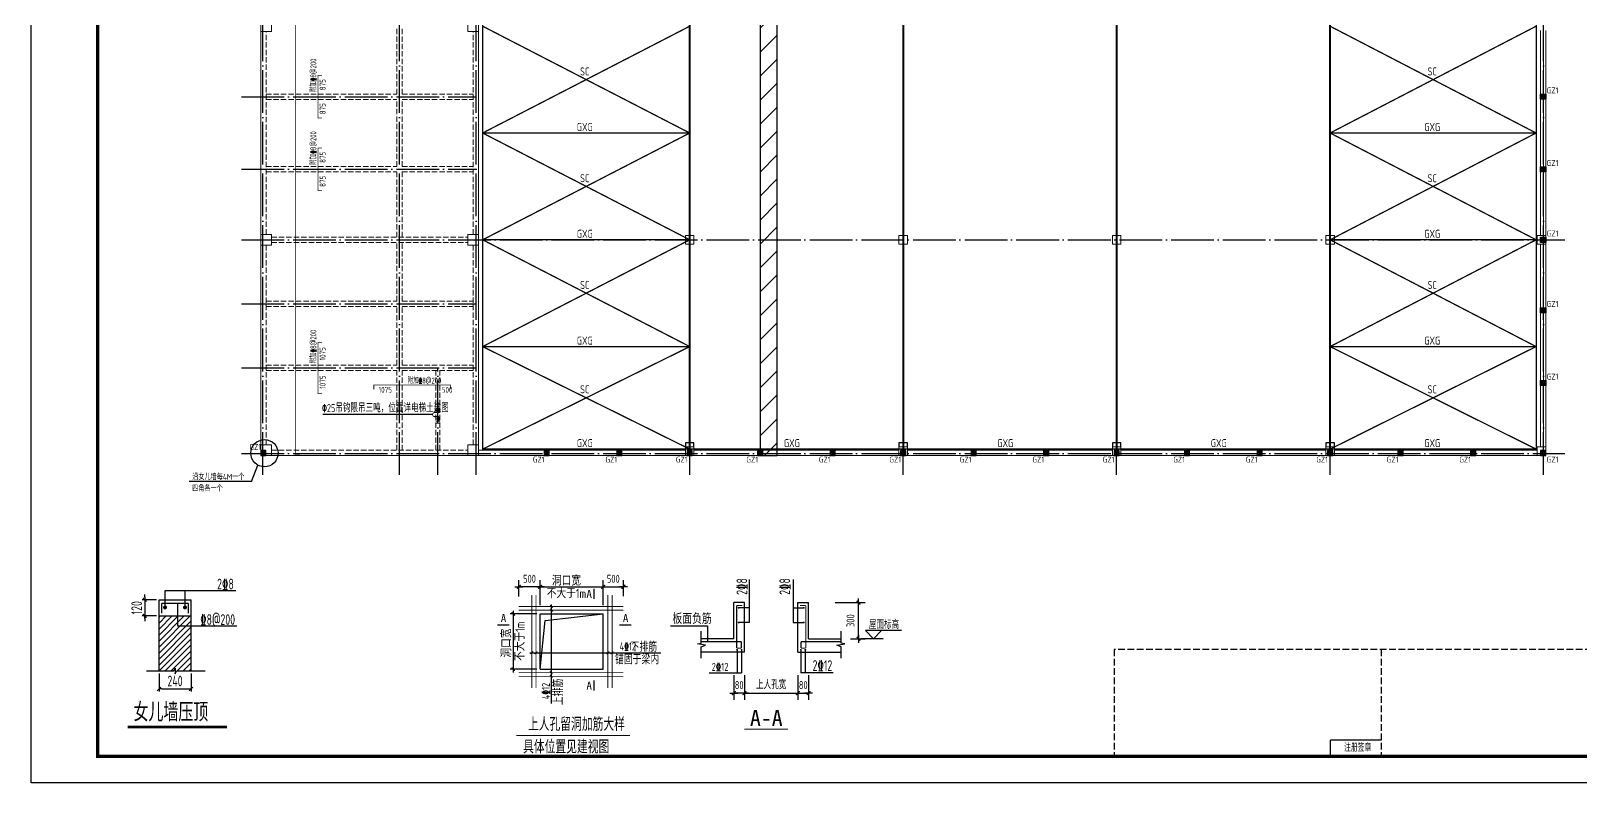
# Model space of a CAD drawing. Extents: x -2331248 to -1198620, y -977263 to -545844.
# Drawn here: x -1454254 to -1381641, y -765858 to -730652 of the extents above; entities that cross this region are included whole.
import ezdxf
from ezdxf.enums import TextEntityAlignment as Align

# ---------------------------------------------------------------- set-up
doc = ezdxf.new("R2010")
doc.units = 0
doc.header["$LTSCALE"] = 1000
doc.header["$MEASUREMENT"] = 0
for name, pattern in [('6', [8.75, 5, -1.25, 1.25, -1.25]), ('CONTINOUS', [0]), ('DASH', [0.35, 0.25, -0.1]), ('DOTE', [2.42, 2, -0.2, 0.02, -0.2]), ('线型3', [500, 300, -200])]:
    doc.linetypes.add(name, pattern=pattern)
doc.layers.get('0').update_dxf_attribs({"linetype": 'CONTINUOUS'})
doc.layers.get('DEFPOINTS').update_dxf_attribs({"linetype": 'CONTINUOUS'})
for name, color, linetype in [('3', 3, 'CONTINUOUS'), ('5', 4, 'CONTINUOUS'), ('AXIS', 253, 'CONTINOUS'), ('DIM', 3, 'CONTINUOUS'), ('DOTE', 1, 'DOTE'), ('PUB_DIM', 3, 'CONTINUOUS'), ('PUB_TEXT', 7, 'CONTINUOUS'), ('PUB_TITLE', 4, 'CONTINUOUS'), ('t图框', 222, 'CONTINUOUS'), ('中文', 7, 'CONTINUOUS'), ('剖面名称', 7, 'CONTINUOUS'), ('剖面钢筋', 1, 'CONTINUOUS'), ('基础标注', 7, 'CONTINUOUS'), ('尺寸短线', 253, 'CONTINUOUS'), ('构件', 74, 'CONTINUOUS'), ('构件名称', 7, 'CONTINUOUS'), ('构造柱', 6, 'CONTINUOUS'), ('构造柱名称', 211, 'CONTINUOUS'), ('柱__箍筋', 1, 'CONTINUOUS'), ('柱__纵筋', 1, 'CONTINUOUS'), ('柱__钢筋标注', 7, 'CONTINUOUS'), ('标注', 33, 'CONTINUOUS'), ('梁__实线', 4, 'CONTINUOUS'), ('水平标注', 2, 'CONTINUOUS'), ('钢筋标注', 253, 'CONTINUOUS'), ('钢结构数字', 73, 'CONTINUOUS'), ('附加箍筋', 1, 'CONTINUOUS')]:
    doc.layers.add(name, color=color, linetype=linetype)
for name, color, linetype, lineweight in [('S_Beam', 4, 'CONTINUOUS', 18), ('S_BeamDash', 134, '线型3', 18), ('S_Cl', 2, 'CONTINUOUS', 9), ('S_SlabUpBar', 1, 'CONTINUOUS', 35), ('S_SlabUpBarDim', 84, 'CONTINUOUS', 25), ('S_SlabUpBarText', 7, 'CONTINUOUS', 25), ('单线钢梁', 134, 'CONTINUOUS', 18)]:
    doc.layers.add(name, color=color, linetype=linetype, lineweight=lineweight)
doc.styles.add('_HZTXT', font='txt.shx', dxfattribs={"width": 0.8, "bigfont": 'hztxt.shx'})
doc.styles.add('DIM_FONT', font='tssdeng.shx', dxfattribs={"width": 0.8, "bigfont": 'tssdchn.shx'})
doc.styles.add('HZ', font='tssdeng.shx', dxfattribs={"width": 0.8, "bigfont": 'tssdchn.shx'})
doc.styles.add('PkpmHz', font='Pkpmeng', dxfattribs={"width": 0.7, "bigfont": 'hztxt'})
doc.styles.add('ST', font='SimSun.ttf', dxfattribs={"height": 6})
doc.styles.add('STYLE2', font='tssdeng.shx', dxfattribs={"width": 0.8, "bigfont": 'tssdchn.shx'})
doc.styles.add('STYLE4', font='Tssdeng.shx', dxfattribs={"width": 0.8, "bigfont": 'tssdchn.shx'})
doc.styles.add('TSSD_DIMENSION', font='Tssdeng.shx', dxfattribs={"width": 0.7, "bigfont": 'hztxt.shx'})
doc.styles.add('TSSD_REIN', font='Tssdeng.shx', dxfattribs={"width": 0.7, "bigfont": 'hztxt.shx'})
doc.styles.add('房间名称', font='SIMPLEX', dxfattribs={"width": 0.7, "bigfont": '0HZTXT'})
doc.dimstyles.new('DIMN', dxfattribs={"dimtxt": 300, "dimasz": 100, "dimexe": 250, "dimexo": 300, "dimgap": 150, "dimtad": 1, "dimdec": 0, "dimzin": 0, "dimdsep": 46, "dimtxsty": 'DIM_FONT', "dimblk": 'ARCHTICK', "dimcen": 0.09, "dimdle": 150, "dimclrt": 7, "dimazin": 2, "dimtfac": 1, "dimtdec": 0, "dimtix": 1, "dimtmove": 2, "dimatfit": 3, "dimldrblk": '_DIMX', "dimfxl": 1, "dimtolj": 1, "dimtzin": 0, "dimarcsym": 0})
doc.dimstyles.new('DIMN-20', dxfattribs={"dimtxt": 300, "dimasz": 1, "dimexe": 250, "dimexo": 300, "dimgap": 150, "dimtad": 1, "dimdec": 0, "dimlfac": 0.2, "dimzin": 0, "dimdsep": 46, "dimtxsty": 'DIM_FONT', "dimblk": '_DIMX', "dimblk1": '_DIMX', "dimblk2": '_DIMX', "dimcen": 0.09, "dimclrt": 7, "dimadec": 0, "dimazin": 0, "dimtfac": 1, "dimtdec": 0, "dimtix": 1, "dimtmove": 2, "dimatfit": 3, "dimldrblk": '_DIMX', "dimfxl": 1, "dimtolj": 1, "dimtzin": 0, "dimarcsym": 0})
doc.dimstyles.new('TSSD_20_20', dxfattribs={"dimtxt": 400, "dimasz": 100, "dimexe": 100, "dimexo": 100, "dimgap": 100, "dimtad": 1, "dimdec": 0, "dimlfac": 0.2, "dimzin": 0, "dimdsep": 46, "dimtxsty": 'TSSD_DIMENSION', "dimblk1": '_TSDBK', "dimblk2": '_TSDBK', "dimsah": 1, "dimcen": 0, "dimclrt": 7, "dimadec": 0, "dimazin": 0, "dimtfac": 1, "dimtdec": 0, "dimtix": 1, "dimtmove": 2, "dimatfit": 3, "dimldrblk": '_TSDBK', "dimfxl": 1, "dimtolj": 1, "dimtzin": 0, "dimarcsym": 0})

# ---------------------------------------------------------------- blocks, each defined once
blk = doc.blocks.new('ASDDA')
at = {"layer": 't图框', "linetype": 'DASH'}
for p, q in [((-295866, 3065618), (-315866, 3065618)), ((-315866, 3065618), (-315866, 3061618)), ((-305866, 3065618), (-305866, 3061618))]:
    blk.add_line(p, q, dxfattribs=at)
at = {"layer": 't图框', "linetype": 'DASH', "ltscale": 0.01}
for p, q in [((-307773, 3062218), (-307773, 3061618)), ((-305866, 3062218), (-307773, 3062218))]:
    blk.add_line(p, q, dxfattribs=at)
at = {"layer": 't图框'}
blk.add_line((-315866, 3061618), (-273366, 3061618), dxfattribs=at)
at = {"style": '房间名称', "width": 0.7}
blk.add_text('注册签章', height=280, dxfattribs=at).set_placement((-307254, 3061794))
blk = doc.blocks.new('_TSDBK')
blk.add_line((-1, 0), (0, 0))
at = {"const_width": 0.5}
blk.add_lwpolyline([(-0.7, -0.7), (0.7, 0.7)], dxfattribs=at)
blk = doc.blocks.new('*D264')
at = {"layer": 'DEFPOINTS', "color": 0}
for p in [(638660, -1091185), (638124, -1091785), (638660, -1091785)]:
    blk.add_point(p, dxfattribs=at)
at = {"layer": '标注', "color": 0, "lineweight": -2}
for p, q in [((638560, -1091185), (638024, -1091185)), ((638124, -1091085), (638124, -1090985)), ((638124, -1091185), (638124, -1091785)), ((638560, -1091785), (638024, -1091785)), ((638124, -1091885), (638124, -1091985))]:
    blk.add_line(p, q, dxfattribs=at)
at = {"layer": '标注', "color": 0, "lineweight": -2, "xscale": 100, "yscale": 100, "zscale": 100}
for p, rotation in [((638124, -1091185), 270), ((638124, -1091785), 90)]:
    blk.add_blockref('_TSDBK', p, dxfattribs=dict(at, rotation=rotation))
at = {"layer": '标注', "color": 7, "insert": (637824, -1091485), "char_height": 400, "attachment_point": 5, "rotation": 90, "style": 'TSSD_DIMENSION'}
blk.add_mtext('\\A1;120', dxfattribs=at)
blk = doc.blocks.new('*D265')
at = {"layer": 'DEFPOINTS', "color": 0}
for p in [(638660, -1093849), (639860, -1093849), (639860, -1094527)]:
    blk.add_point(p, dxfattribs=at)
at = {"layer": '标注', "color": 0, "lineweight": -2}
for p, q in [((638660, -1093949), (638660, -1094627)), ((639860, -1093949), (639860, -1094627)), ((638760, -1094527), (639760, -1094527))]:
    blk.add_line(p, q, dxfattribs=at)
at = {"layer": '标注', "color": 0, "lineweight": -2, "xscale": 100, "yscale": 100, "zscale": 100, "rotation": 180}
blk.add_blockref('_TSDBK', (638660, -1094527), dxfattribs=at)
at = {"layer": '标注', "color": 0, "lineweight": -2, "xscale": 100, "yscale": 100, "zscale": 100}
blk.add_blockref('_TSDBK', (639860, -1094527), dxfattribs=at)
at = {"layer": '标注', "color": 7, "insert": (639260, -1094227), "char_height": 400, "attachment_point": 5, "style": 'TSSD_DIMENSION'}
blk.add_mtext('\\A1;240', dxfattribs=at)
blk = doc.blocks.new('_DIMX')
blk.add_line((-150, 0), (150, 0))
at = {"const_width": 50}
blk.add_lwpolyline([(-70, -70), (70, 70)], dxfattribs=at)
blk = doc.blocks.new('*D381')
at = {"color": 0, "linetype": 'ByBlock'}
for p, q in [((-441525, -784170), (-441525, -783431)), ((-440768, -784028), (-440768, -783431)), ((-441526, -783681), (-441527, -783681)), ((-441525, -783681), (-440768, -783681)), ((-440767, -783681), (-440766, -783681))]:
    blk.add_line(p, q, dxfattribs=at)
at = {"layer": 'DEFPOINTS', "color": 0, "linetype": 'ByBlock'}
for p in [(-440768, -783681), (-441525, -784470), (-440768, -784328)]:
    blk.add_point(p, dxfattribs=at)
at = {"color": 0, "linetype": 'ByBlock'}
blk.add_blockref('_DIMX', (-441525, -783681), dxfattribs=at)
at = {"color": 0, "linetype": 'ByBlock', "rotation": 180}
blk.add_blockref('_DIMX', (-440768, -783681), dxfattribs=at)
at = {"color": 7, "linetype": 'ByBlock', "insert": (-441146, -783381), "char_height": 300, "attachment_point": 5, "style": 'DIM_FONT'}
blk.add_mtext('\\A1;500', dxfattribs=at)
blk = doc.blocks.new('_ARCHTICK')
at = {"color": 0, "linetype": 'ByBlock', "const_width": 0.4}
blk.add_lwpolyline([(-0.5, -0.5), (0.5, 0.5)], dxfattribs=at)
blk = doc.blocks.new('*D382')
at = {"color": 0, "linetype": 'ByBlock'}
for p, q in [((-444687, -784045), (-444687, -783431)), ((-443887, -784188), (-443887, -783431)), ((-444688, -783681), (-444689, -783681)), ((-443887, -783681), (-444687, -783681)), ((-443886, -783681), (-443885, -783681))]:
    blk.add_line(p, q, dxfattribs=at)
at = {"layer": 'DEFPOINTS', "color": 0, "linetype": 'ByBlock'}
for p in [(-444687, -783681), (-444687, -784345), (-443887, -784488)]:
    blk.add_point(p, dxfattribs=at)
at = {"color": 0, "linetype": 'ByBlock'}
blk.add_blockref('_DIMX', (-444687, -783681), dxfattribs=at)
at = {"color": 0, "linetype": 'ByBlock', "rotation": 180}
blk.add_blockref('_DIMX', (-443887, -783681), dxfattribs=at)
at = {"color": 7, "linetype": 'ByBlock', "insert": (-444287, -783381), "char_height": 300, "attachment_point": 5, "style": 'DIM_FONT'}
blk.add_mtext('\\A1;500', dxfattribs=at)
blk = doc.blocks.new('*D380')
at = {"color": 0, "linetype": 'ByBlock'}
for p, q in [((-436229, -718820), (-436229, -719740)), ((-434229, -718811), (-434229, -719740)), ((-436228, -719490), (-434230, -719490))]:
    blk.add_line(p, q, dxfattribs=at)
at = {"layer": 'DEFPOINTS', "color": 0, "linetype": 'ByBlock'}
for p in [(-436229, -718520), (-434229, -718511), (-434229, -719490)]:
    blk.add_point(p, dxfattribs=at)
at = {"color": 0, "linetype": 'ByBlock', "rotation": 180}
blk.add_blockref('_DIMX', (-436229, -719490), dxfattribs=at)
at = {"color": 0, "linetype": 'ByBlock'}
blk.add_blockref('_DIMX', (-434229, -719490), dxfattribs=at)
at = {"color": 7, "linetype": 'ByBlock', "insert": (-435229, -719190), "char_height": 300, "attachment_point": 5, "style": 'TSSD_REIN'}
blk.add_mtext('\\A1;上人孔宽', dxfattribs=at)
blk = doc.blocks.new('*D379')
at = {"color": 0, "linetype": 'ByBlock'}
for p, q in [((-436629, -718820), (-436629, -719740)), ((-436229, -718820), (-436229, -719740)), ((-436630, -719490), (-436631, -719490)), ((-436229, -719490), (-436629, -719490)), ((-436228, -719490), (-436227, -719490))]:
    blk.add_line(p, q, dxfattribs=at)
at = {"layer": 'DEFPOINTS', "color": 0, "linetype": 'ByBlock'}
for p in [(-436629, -718520), (-436229, -718520), (-436629, -719490)]:
    blk.add_point(p, dxfattribs=at)
at = {"color": 0, "linetype": 'ByBlock'}
blk.add_blockref('_DIMX', (-436629, -719490), dxfattribs=at)
at = {"color": 0, "linetype": 'ByBlock', "rotation": 180}
blk.add_blockref('_DIMX', (-436229, -719490), dxfattribs=at)
at = {"color": 7, "linetype": 'ByBlock', "insert": (-436429, -719190), "char_height": 300, "attachment_point": 5, "style": 'DIM_FONT'}
blk.add_mtext('\\A1;80', dxfattribs=at)
blk = doc.blocks.new('*D378')
at = {"color": 0, "linetype": 'ByBlock'}
for p, q in [((-434229, -718820), (-434229, -719740)), ((-433829, -718820), (-433829, -719740)), ((-434230, -719490), (-434231, -719490)), ((-434229, -719490), (-433829, -719490)), ((-433828, -719490), (-433827, -719490))]:
    blk.add_line(p, q, dxfattribs=at)
at = {"layer": 'DEFPOINTS', "color": 0, "linetype": 'ByBlock'}
for p in [(-434229, -718520), (-433829, -718520), (-433829, -719490)]:
    blk.add_point(p, dxfattribs=at)
at = {"color": 0, "linetype": 'ByBlock'}
blk.add_blockref('_DIMX', (-434229, -719490), dxfattribs=at)
at = {"color": 0, "linetype": 'ByBlock', "rotation": 180}
blk.add_blockref('_DIMX', (-433829, -719490), dxfattribs=at)
at = {"color": 7, "linetype": 'ByBlock', "insert": (-434029, -719190), "char_height": 300, "attachment_point": 5, "style": 'DIM_FONT'}
blk.add_mtext('\\A1;80', dxfattribs=at)
blk = doc.blocks.new('*D377')
at = {"color": 0, "linetype": 'ByBlock'}
for p, q in [((-432832, -716100), (-431707, -716100)), ((-431957, -717449), (-431957, -716101)), ((-432256, -717450), (-431707, -717450))]:
    blk.add_line(p, q, dxfattribs=at)
at = {"layer": 'DEFPOINTS', "color": 0, "linetype": 'ByBlock'}
for p in [(-433132, -716100), (-431957, -716100), (-432556, -717450)]:
    blk.add_point(p, dxfattribs=at)
at = {"color": 0, "linetype": 'ByBlock'}
for p, rotation in [((-431957, -716100), 90), ((-431957, -717450), 270)]:
    blk.add_blockref('_DIMX', p, dxfattribs=dict(at, rotation=rotation))
at = {"color": 7, "linetype": 'ByBlock', "insert": (-432257, -716775), "char_height": 300, "attachment_point": 5, "rotation": 90, "style": 'DIM_FONT'}
blk.add_mtext('\\A1;300', dxfattribs=at)
blk = doc.blocks.new('A$C49B946EC')
at = {"layer": '构件', "ltscale": 0.5}
h = blk.add_hatch(dxfattribs=at)
h.set_pattern_fill('ANSI31', color=256, scale=100, style=0)
h.set_pattern_definition([(45, (-637489.06, 1095997.25), (-112.253202, 112.253202), [])])
h.paths.add_polyline_path([(1170.8, 4212.2), (1170.8, 2148.2), (1721.5, 2148.2), (1770.8, 2252.1), (1770.8, 2044.3), (1820.2, 2148.2), (2370.8, 2148.2), (2370.8, 3832.2), (1869.5, 3832.2), (1869.5, 4212.2)])
h.paths.add_polyline_path([(1869.5, 4212.2), (1869.5, 3832.2), (2370.8, 3832.2), (2370.8, 4212.2)], flags=17)
at = {"color": 1, "const_width": 50}
for points in [[(2274.8, 4673.2), (1266.8, 4673.2)], [(1266.8, 4673.2), (1266.8, 4305.5)], [(2274.8, 4673.2), (2274.8, 4305.5)]]:
    blk.add_lwpolyline(points, dxfattribs=at)
at = {"color": 1, "const_width": 75}
for points in [[(1396.3, 4561.9, -1), (1396.3, 4486.9, -1)], [(2145.4, 4561.9, 1), (2145.4, 4486.9, 1)]]:
    blk.add_lwpolyline(points, format="xyb", close=True, dxfattribs=at)
at = {"layer": 'AXIS'}
blk.add_lwpolyline([(697.4, 2148.2), (1721.5, 2148.2), (1770.8, 2252.1), (1770.8, 2044.3), (1820.2, 2148.2), (2899.7, 2148.2)], dxfattribs=at)
at = {"layer": 'AXIS', "const_width": 100}
blk.add_lwpolyline([(3717.7, 50), (0, 50)], dxfattribs=at)
at = {"layer": '构件', "ltscale": 0.5}
for p, q in [((1170.8, 2148.2), (1170.8, 4812.2)), ((1170.8, 4812.2), (2370.8, 4812.2)), ((2370.8, 2148.2), (2370.8, 4812.2)), ((1170.8, 4212.2), (2370.8, 4212.2))]:
    blk.add_line(p, q, dxfattribs=at)
at = {"layer": '构件名称'}
for p, q in [((1396.3, 4524.4), (1396.3, 5162.5)), ((1396.3, 5162.5), (4052.9, 5162.5)), ((1869.5, 4673.2), (1869.5, 3832.2)), ((2145.4, 4524.4), (2145.4, 5162.5)), ((1869.5, 3832.2), (4081.5, 3832.2))]:
    blk.add_line(p, q, dxfattribs=at)
at = {"layer": 'PUB_TEXT', "style": '_HZTXT', "width": 0.8}
blk.add_text('女儿墙压顶', height=700, dxfattribs=at).set_placement((217.5, 252.9))
at = {"layer": '构件名称', "style": 'TSSD_REIN', "width": 0.7}
for s, p in [('2%%1328', (3349, 5202.2)), ('%%1328@200', (2714.5, 3871.9))]:
    blk.add_text(s, height=400, dxfattribs=at).set_placement(p)
at = {"layer": '标注'}
dim = blk.add_linear_dim(base=(635.2, 4212.2), p1=(1170.8, 4812.2), p2=(1170.8, 4212.2), angle=90, dimstyle='TSSD_20_20', dxfattribs=at)
dim.commit()
dim.dimension.update_dxf_attribs({"geometry": '*D264', "text_midpoint": (335.2, 4512.2), "insert": (-637489.1, 1095997.2)})
dim = blk.add_linear_dim(base=(2370.8, 1469.9), p1=(1170.8, 2148.2), p2=(2370.8, 2148.2), dimstyle='TSSD_20_20', dxfattribs=at)
dim.commit()
dim.dimension.update_dxf_attribs({"geometry": '*D265', "text_midpoint": (1770.8, 1769.9), "insert": (-637489.1, 1095997.2)})
blk = doc.blocks.new('A$C60173D5F')
at = {"color": 0, "linetype": 'ByBlock'}
for p, q in [((596.791, 5347.313), (596.791, 3037.349)), ((1487.214, 5227.313), (476.791, 5227.313)), ((1487.214, 3157.349), (476.791, 3157.349))]:
    blk.add_line(p, q, dxfattribs=at)
for p, q in [((2022.796, 5585.23), (2022.796, 1872.866)), ((1607.214, 5227.313), (3969.193, 5227.313)), ((1607.214, 3157.349), (1607.214, 5227.313)), ((1607.214, 3157.349), (1798.295, 4977.546)), ((1798.295, 4977.546), (3969.193, 5227.313)), ((3969.193, 3157.349), (3969.193, 5227.313)), ((1217.103, 3771.816), (6134.526, 3771.816)), ((1607.214, 3157.349), (3969.193, 3157.349))]:
    blk.add_line(p, q)
at = {"layer": '5', "color": 7, "const_width": 45}
for points in [[(3622.241, 6169.279), (3622.241, 5787.279)], [(0.001, 4814.527), (451.993, 4814.527)], [(4576.001, 4814.527), (5027.993, 4814.527)], [(3622.241, 2734.279), (3622.241, 2352.279)], [(9257.287, 908.527), (10894.636, 908.527)]]:
    blk.add_lwpolyline(points, dxfattribs=at)
at = {"layer": 'AXIS'}
for p, q in [((1487.214, 6242.826), (4089.193, 6242.826)), ((1607.214, 5555.9), (1607.214, 6362.826)), ((3969.193, 5555.9), (3969.193, 6362.826))]:
    blk.add_line(p, q, dxfattribs=at)
at = {"layer": 'DIM'}
for p, q in [((9265.389, 5650.279), (8865.389, 5650.279)), ((8865.389, 4300.279), (8865.389, 5650.279)), ((9265.389, 3800.279), (9265.389, 5650.279)), ((11265.17, 5650.279), (11665.17, 5650.279)), ((11265.17, 3800.279), (11265.17, 5650.279)), ((11665.17, 4300.279), (11665.17, 5650.279)), ((8865.389, 4300.279), (7644.842, 4300.279)), ((11665.17, 4300.279), (12885.717, 4300.279)), ((9265.389, 3800.279), (7644.842, 3800.279)), ((11265.17, 3800.279), (12885.717, 3800.279))]:
    blk.add_line(p, q, dxfattribs=at)
for points in [[(7644.842, 3570.314), (7644.842, 3999.239), (7800.196, 4051.855), (7502.294, 4101.129), (7644.842, 4137.165), (7644.842, 4583.615)], [(12885.717, 3570.314), (12885.717, 3999.239), (12730.363, 4051.855), (13028.266, 4101.129), (12885.717, 4137.165), (12885.717, 4583.615)]]:
    blk.add_lwpolyline(points, dxfattribs=at)
at = {"layer": 'PUB_DIM'}
for p, q in [((14459.397, 4300.279), (13637.28, 4300.279)), ((15153.659, 4600.279), (13803.446, 4600.279)), ((14103.446, 4300.279), (13803.446, 4600.279)), ((14403.446, 4600.279), (14103.446, 4300.279))]:
    blk.add_line(p, q, dxfattribs=at)
at = {"layer": '剖面名称', "const_width": 45}
blk.add_lwpolyline([(713.993, 673.095), (4979.509, 673.095)], dxfattribs=at)
at = {"layer": '剖面钢筋', "const_width": 35}
for points in [[(1295.13, 2452.115), (1295.13, 5929.819)], [(1451.172, 2452.115), (1451.172, 5929.819)], [(4145.513, 2452.115), (4145.513, 5929.819)], [(4301.555, 2452.115), (4301.555, 5929.819)], [(4725.944, 5507.12), (806.931, 5507.12)], [(4725.944, 5369.981), (806.931, 5369.981)], [(4725.944, 3026.812), (806.931, 3026.812)], [(4725.944, 2889.674), (806.931, 2889.674)]]:
    blk.add_lwpolyline(points, dxfattribs=at)
at = {"layer": '尺寸短线', "const_width": 35}
for points in [[(1972.796, 5557.12), (2072.796, 5457.12)], [(1985.448, 5419.981), (2085.448, 5319.981)], [(1245.13, 3721.816), (1345.13, 3821.816)], [(1401.172, 3721.816), (1501.172, 3821.816)], [(4095.513, 3721.816), (4195.513, 3821.816)], [(4251.555, 3721.816), (4351.555, 3821.816)], [(1972.796, 3076.812), (2072.796, 2976.812)], [(1972.796, 2939.674), (2072.796, 2839.674)]]:
    blk.add_lwpolyline(points, dxfattribs=at)
at = {"layer": '柱__箍筋', "const_width": 35}
for points in [[(9029.4, 5457.662, 1), (9064.4, 5457.662, 1), (9029.4, 5457.662)], [(11501.159, 5457.662, -1), (11466.159, 5457.662, -1), (11501.159, 5457.662)], [(9029.4, 4908.662, 1), (9064.4, 4908.662, 1), (9029.4, 4908.662)], [(11501.159, 4908.662, -1), (11466.159, 4908.662, -1), (11501.159, 4908.662)], [(8969.4, 3882.662, 1), (9004.4, 3882.662, 1), (8969.4, 3882.662)], [(9135.4, 3882.662, 1), (9170.4, 3882.662, 1), (9135.4, 3882.662)], [(11395.159, 3882.662, -1), (11360.159, 3882.662, -1), (11395.159, 3882.662)], [(11561.159, 3882.662, -1), (11526.159, 3882.662, -1), (11561.159, 3882.662)]]:
    blk.add_lwpolyline(points, format="xyb", dxfattribs=at)
at = {"layer": '柱__纵筋', "const_width": 45}
for points in [[(8968.13, 3945.321), (8968.126, 5541.321)], [(8968.135, 5541.321), (9189.28, 5541.321)], [(11562.425, 5541.321), (11341.28, 5541.321)], [(11562.429, 3945.321), (11562.434, 5541.321)], [(7644.842, 4191.321), (9149.13, 4191.321)], [(9149.13, 3945.321), (9149.13, 4191.321)], [(11381.429, 3945.321), (11381.43, 4191.321)], [(12885.717, 4191.321), (11381.43, 4191.321)], [(8968.13, 3945.321), (9149.13, 3945.321)], [(11562.429, 3945.321), (11381.429, 3945.321)]]:
    blk.add_lwpolyline(points, dxfattribs=at)
at = {"layer": '柱__钢筋标注'}
for p, q in [((9439.2, 6514.279), (9439.2, 4904.871)), ((11091.359, 6514.279), (11091.359, 4904.871)), ((9439.2, 5458.871), (9059.616, 5458.871)), ((11091.359, 5458.871), (11470.944, 5458.871)), ((6496.784, 4775.882), (7874.831, 4775.882)), ((7874.831, 4775.882), (7874.831, 4191.321)), ((9439.2, 4904.871), (9059.616, 4904.871)), ((11091.359, 4904.871), (11470.944, 4904.871)), ((8990.831, 3871.321), (8990.831, 3016.76)), ((9150.831, 3871.321), (9150.831, 3016.76)), ((11379.728, 3871.321), (11379.728, 3016.76)), ((11539.728, 3871.321), (11539.728, 3016.76)), ((7939.784, 3016.76), (9150.831, 3016.76)), ((12590.775, 3016.76), (11379.728, 3016.76))]:
    blk.add_line(p, q, dxfattribs=at)
at = {"color": 0, "linetype": 'ByBlock', "xscale": 120, "yscale": 120, "zscale": 120}
for p, rotation in [((596.791, 5227.313), 90), ((596.791, 3157.349), 270)]:
    blk.add_blockref('_ARCHTICK', p, dxfattribs=dict(at, rotation=rotation))
at = {"layer": 'AXIS', "xscale": 120, "yscale": 120, "zscale": 120, "rotation": 180}
blk.add_blockref('_ARCHTICK', (1607.214, 6242.826), dxfattribs=at)
at = {"layer": 'AXIS', "xscale": 120, "yscale": 120, "zscale": 120}
blk.add_blockref('_ARCHTICK', (3969.193, 6242.826), dxfattribs=at)
at = {"style": 'TSSD_REIN', "width": 0.7}
for p in [(9364.904, 5942.273), (10974.462, 5942.273)]:
    blk.add_text('2%%1328', height=400, rotation=90, dxfattribs=at).set_placement(p)
blk.add_text('2%%13212', height=400, dxfattribs=at).set_placement((11815.329, 3094.458))
at = {"layer": '3', "color": 7, "style": 'ST'}
for s, height, p in [('A', 300, (3341.643, 5829.372)), ('A', 300, (130.643, 4920.372)), ('A', 300, (4706.643, 4920.372)), ('A', 300, (3341.643, 2394.372)), ('A-A', 600, (9468.93, 1030.372))]:
    blk.add_text(s, height=height, dxfattribs=at).set_placement(p)
at = {"layer": 'PUB_DIM', "style": 'TSSD_REIN', "width": 0.7}
blk.add_text('屋面标高', height=300, dxfattribs=at).set_placement((15058.929, 4666.436), align=Align.RIGHT)
at = {"layer": '中文', "style": 'HZ', "width": 0.85}
for s, p in [('上人孔留洞加筋大样', (4782.507, 846.19)), ('具体位置见建视图', (4197.103, 0))]:
    blk.add_text(s, height=500, dxfattribs=at).set_placement(p, align=Align.RIGHT)
at = {"layer": '基础标注', "style": 'TSSD_REIN', "width": 0.7}
for s, p in [('下排筋', (5988.583, 3810.19)), ('锚固于梁内', (6064.845, 3343.851))]:
    blk.add_text(s, height=350, dxfattribs=at).set_placement(p, align=Align.RIGHT)
at = {"layer": '基础标注', "char_height": 350, "attachment_point": 5, "style": 'HZ'}
for s, insert in [('洞口宽', (2592.072, 6462.32)), ('不大于1m', (2592.072, 5992.999))]:
    blk.add_mtext(s, dxfattribs=dict(at, insert=insert))
at = {"layer": '基础标注', "char_height": 350, "attachment_point": 5, "rotation": 90}
for s, insert, style in [('不大于1m', (852.345, 4201.696), 'HZ'), ('\\A1;洞口宽', (349.551, 4136.312), 'HZ'), ('上排筋', (2292.942, 2303.265), 'TSSD_REIN')]:
    blk.add_mtext(s, dxfattribs=dict(at, insert=insert, style=style))
at = {"layer": '柱__钢筋标注', "style": 'STYLE4', "width": 0.8}
for s, height, p in [('板面负筋', 400, (6564.154, 4853.579)), ('2%%13212', 300, (8032.154, 3094.458))]:
    blk.add_text(s, height=height, dxfattribs=at).set_placement(p)
at = {"layer": '钢筋标注', "style": 'TSSD_REIN', "width": 0.7}
blk.add_text('4%%13212', height=300, dxfattribs=at).set_placement((5199.888, 3862.524), align=Align.RIGHT)
blk.add_text('4%%13212', height=300, rotation=90, dxfattribs=at).set_placement((1971.076, 2645.709), align=Align.RIGHT)
at = {"layer": 'AXIS'}
for base, p1, p2, text, dimstyle, override, picture, middle, set_off in [((806.931, 6242.826), (1607.214, 5435.9), (806.931, 5578.568), '500', 'DIMN', {"dimlfac": 20}, '*D382', (1207.073, 6542.826), (445494.001, 789924)), ((4725.944, 6242.826), (3969.193, 5453.508), (4725.944, 5596.176), '500', 'DIMN', {"dimlfac": 20}, '*D381', (4347.569, 6542.826), (445494.001, 789924)), ((11265.17, 2260.279), (9265.389, 3230.279), (11265.17, 3239.279), '上人孔宽', 'DIMN-20', {"dimtxsty": 'TSSD_REIN'}, '*D380', (10265.28, 2560.279), (445494.001, 721750))]:
    dim = blk.add_linear_dim(base=base, p1=p1, p2=p2, text=text, dimstyle=dimstyle, override=override, dxfattribs=at)
    dim.commit()
    dim.dimension.update_dxf_attribs({"geometry": picture, "text_midpoint": middle, "insert": set_off})
dim = blk.add_linear_dim(base=(13537.28, 5650.279), p1=(12938.389, 4300.279), p2=(12362.389, 5650.279), angle=90, text='300', dimstyle='DIMN-20', dxfattribs=at)
dim.commit()
dim.dimension.update_dxf_attribs({"geometry": '*D377', "text_midpoint": (13237.28, 4975.279), "insert": (445494.001, 721750)})
for base, p1, p2, picture, middle in [((8865.389, 2260.279), (9265.389, 3230.279), (8865.389, 3230.279), '*D379', (9065.389, 2560.279)), ((11665.17, 2260.279), (11265.17, 3230.279), (11665.17, 3230.279), '*D378', (11465.17, 2560.279))]:
    dim = blk.add_linear_dim(base=base, p1=p1, p2=p2, dimstyle='DIMN-20', dxfattribs=at)
    dim.commit()
    dim.dimension.update_dxf_attribs({"geometry": picture, "text_midpoint": middle, "insert": (445494.001, 721750)})

msp = doc.modelspace()

# ---------------------------------------------------------------- hatches: boundary and pattern name
h = msp.add_hatch()
h.set_pattern_fill('ANSI31', color=256, scale=500, style=0)
h.set_pattern_definition([(45, (367405.55, -63308), (-561.266, 561.266), [])])
h.paths.add_polyline_path([(-1419294.5, -700327.1), (-1420094.5, -700327.1), (-1420094.5, -750527.1), (-1419294.5, -750527.1)])

# ---------------------------------------------------------------- linework, layer by layer
msp.add_line((-1435439.7, -748610.2), (-1440580.9, -748610.2))
msp.add_lwpolyline([(-1420094.5, -750527.1), (-1419294.5, -750527.1), (-1419294.5, -700327.1), (-1420094.5, -700327.1)], close=True)
at = {"layer": 'DOTE'}
for p, q in [((-1443394.5, -751427.1), (-1443394.5, -699427.1)), ((-1436994.5, -751427.1), (-1436994.5, -699427.1)), ((-1433394.5, -751427.1), (-1433394.5, -699427.1)), ((-1423394.5, -751427.1), (-1423394.5, -699427.1)), ((-1413394.5, -751427.1), (-1413394.5, -699427.1)), ((-1403394.5, -751427.1), (-1403394.5, -699427.1)), ((-1393394.5, -751427.1), (-1393394.5, -699427.1)), ((-1383394.5, -751427.1), (-1383394.5, -699427.1)), ((-1444394.5, -733727.1), (-1433394.5, -733727.1)), ((-1444394.5, -737127.1), (-1433394.5, -737127.1)), ((-1444394.5, -740427.1), (-1382394.5, -740427.1)), ((-1444394.5, -743427.1), (-1433394.5, -743427.1)), ((-1444394.5, -746427.1), (-1433394.5, -746427.1)), ((-1435194.5, -751427.1), (-1435194.5, -746427.1)), ((-1444394.5, -750427.1), (-1382394.5, -750427.1))]:
    msp.add_line(p, q, dxfattribs=at)
at = {"layer": 'PUB_DIM'}
for q in [(-1443626.1, -750972.7), (-1446849.7, -751747.5)]:
    msp.add_line((-1443931.1, -751747.5), q, dxfattribs=at)
at = {"layer": 'PUB_DIM', "linetype": 'DASH', "const_width": 50}
msp.add_lwpolyline([(-1383394.5, -750127.1), (-1383394.5, -700727.1)], dxfattribs=at)
at = {"layer": 'PUB_DIM'}
msp.add_circle((-1443318, -750417.1), 635.4, dxfattribs=at)
at = {"layer": 'PUB_TITLE'}
msp.add_lwpolyline([(-1454253.9, -765858.1), (-1454253.9, -691608.1), (-1349128.9, -691608.1), (-1349128.9, -765858.1)], close=True, dxfattribs=at)
at = {"layer": 'PUB_TITLE', "const_width": 150}
msp.add_lwpolyline([(-1451128.9, -692858.1), (-1350378.9, -692858.1), (-1350378.9, -764608.1), (-1451128.9, -764608.1)], close=True, dxfattribs=at)
at = {"layer": 'S_Beam', "ltscale": 1}
for p, q in [((-1443494.5, -740177.1), (-1443494.5, -730677.1)), ((-1433294.5, -740177.1), (-1433294.5, -730677.1)), ((-1433294.5, -740177.1), (-1433294.5, -730677.1)), ((-1383544.5, -740227.1), (-1383544.5, -730627.1)), ((-1383294.5, -740227.1), (-1383294.5, -730627.1)), ((-1383544.5, -750127.1), (-1383544.5, -740627.1)), ((-1383294.5, -750127.1), (-1383294.5, -740627.1)), ((-1443494.5, -750027.1), (-1443494.5, -740677.1)), ((-1433294.5, -750027.1), (-1433294.5, -740677.1)), ((-1433294.5, -750027.1), (-1433294.5, -740677.1)), ((-1442994.5, -750527.1), (-1433794.5, -750527.1)), ((-1433294.5, -750277.1), (-1423594.5, -750277.1)), ((-1433294.5, -750527.1), (-1423594.5, -750527.1)), ((-1423194.5, -750277.1), (-1413594.5, -750277.1)), ((-1423194.5, -750527.1), (-1413594.5, -750527.1)), ((-1413194.5, -750277.1), (-1403594.5, -750277.1)), ((-1413194.5, -750527.1), (-1403594.5, -750527.1)), ((-1403194.5, -750277.1), (-1393594.5, -750277.1)), ((-1403194.5, -750527.1), (-1393594.5, -750527.1)), ((-1393194.5, -750277.1), (-1383694.5, -750277.1)), ((-1393194.5, -750527.1), (-1383694.5, -750527.1))]:
    msp.add_line(p, q, dxfattribs=at)
at = {"layer": 'S_BeamDash', "linetype": 'DASH', "ltscale": 1}
for p, q in [((-1443244.5, -740177.1), (-1443244.5, -730677.1)), ((-1437119.5, -733602.1), (-1437119.5, -730552.1)), ((-1436869.5, -733602.1), (-1436869.5, -730552.1)), ((-1433544.5, -740177.1), (-1433544.5, -730677.1)), ((-1433544.5, -740177.1), (-1433544.5, -730677.1)), ((-1443244.5, -733602.1), (-1437119.5, -733602.1)), ((-1443244.5, -733852.1), (-1437119.5, -733852.1)), ((-1437119.5, -737002.1), (-1437119.5, -733852.1)), ((-1436869.5, -733602.1), (-1433544.5, -733602.1)), ((-1436869.5, -733852.1), (-1433544.5, -733852.1)), ((-1436869.5, -737002.1), (-1436869.5, -733852.1)), ((-1443244.5, -737002.1), (-1437119.5, -737002.1)), ((-1436869.5, -737002.1), (-1433544.5, -737002.1)), ((-1443244.5, -737252.1), (-1437119.5, -737252.1)), ((-1437119.5, -740302.1), (-1437119.5, -737252.1)), ((-1436869.5, -737252.1), (-1433544.5, -737252.1)), ((-1436869.5, -740302.1), (-1436869.5, -737252.1)), ((-1442994.5, -740302.1), (-1433794.5, -740302.1)), ((-1442994.5, -740552.1), (-1433794.5, -740552.1)), ((-1437119.5, -743302.1), (-1437119.5, -740552.1)), ((-1436869.5, -743302.1), (-1436869.5, -740552.1)), ((-1443244.5, -750027.1), (-1443244.5, -740677.1)), ((-1433544.5, -750027.1), (-1433544.5, -740677.1)), ((-1433544.5, -750027.1), (-1433544.5, -740677.1)), ((-1443244.5, -743302.1), (-1437119.5, -743302.1)), ((-1443244.5, -743552.1), (-1437119.5, -743552.1)), ((-1437119.5, -746302.1), (-1437119.5, -743552.1)), ((-1436869.5, -743302.1), (-1433544.5, -743302.1)), ((-1436869.5, -746302.1), (-1436869.5, -743552.1)), ((-1436869.5, -743552.1), (-1433544.5, -743552.1)), ((-1443244.5, -746302.1), (-1437119.5, -746302.1)), ((-1436869.5, -746302.1), (-1433544.5, -746302.1)), ((-1443244.5, -746552.1), (-1437119.5, -746552.1)), ((-1437119.5, -750277.1), (-1437119.5, -746552.1)), ((-1436869.5, -746552.1), (-1433544.5, -746552.1)), ((-1436869.5, -750277.1), (-1436869.5, -746552.1)), ((-1435294.5, -750277.1), (-1435294.5, -746552.1)), ((-1435094.5, -750277.1), (-1435094.5, -746552.1)), ((-1442994.5, -750277.1), (-1433794.5, -750277.1))]:
    msp.add_line(p, q, dxfattribs=at)
at = {"layer": 'S_Cl', "ltscale": 1}
for points in [[(-1442994.5, -730677.1), (-1442994.5, -730177.1), (-1443494.5, -730177.1), (-1443494.5, -730677.1)], [(-1433294.5, -730677.1), (-1433294.5, -730177.1), (-1433794.5, -730177.1), (-1433794.5, -730677.1)], [(-1442994.5, -740677.1), (-1442994.5, -740177.1), (-1443494.5, -740177.1), (-1443494.5, -740677.1)], [(-1433294.5, -740677.1), (-1433294.5, -740177.1), (-1433794.5, -740177.1), (-1433794.5, -740677.1)], [(-1423194.5, -740627.1), (-1423194.5, -740227.1), (-1423594.5, -740227.1), (-1423594.5, -740627.1)], [(-1413194.5, -740627.1), (-1413194.5, -740227.1), (-1413594.5, -740227.1), (-1413594.5, -740627.1)], [(-1403194.5, -740627.1), (-1403194.5, -740227.1), (-1403594.5, -740227.1), (-1403594.5, -740627.1)], [(-1393194.5, -740627.1), (-1393194.5, -740227.1), (-1393594.5, -740227.1), (-1393594.5, -740627.1)], [(-1383294.5, -740627.1), (-1383294.5, -740227.1), (-1383694.5, -740227.1), (-1383694.5, -740627.1)], [(-1442994.5, -750527.1), (-1442994.5, -750027.1), (-1443494.5, -750027.1), (-1443494.5, -750527.1)], [(-1433294.5, -750527.1), (-1433294.5, -750027.1), (-1433794.5, -750027.1), (-1433794.5, -750527.1)], [(-1423194.5, -750527.1), (-1423194.5, -750127.1), (-1423594.5, -750127.1), (-1423594.5, -750527.1)], [(-1413194.5, -750527.1), (-1413194.5, -750127.1), (-1413594.5, -750127.1), (-1413594.5, -750527.1)], [(-1403194.5, -750527.1), (-1403194.5, -750127.1), (-1403594.5, -750127.1), (-1403594.5, -750527.1)], [(-1393194.5, -750527.1), (-1393194.5, -750127.1), (-1393594.5, -750127.1), (-1393594.5, -750527.1)], [(-1383294.5, -750527.1), (-1383294.5, -750127.1), (-1383694.5, -750127.1), (-1383694.5, -750527.1)]]:
    msp.add_lwpolyline(points, close=True, dxfattribs=at)
at = {"layer": 'S_SlabUpBar', "ltscale": 1, "const_width": 35}
for points in [[(-1441649.7, -750497.1), (-1441849.7, -750497.1), (-1441849.7, -700357.1), (-1441649.7, -700357.1)], [(-1440614.5, -734727.1), (-1440814.5, -734727.1), (-1440814.5, -732727.1), (-1440614.5, -732727.1)], [(-1440614.5, -738127.1), (-1440814.5, -738127.1), (-1440814.5, -736127.1), (-1440614.5, -736127.1)], [(-1440614.5, -747627.1), (-1440814.5, -747627.1), (-1440814.5, -745227.1), (-1440614.5, -745227.1)], [(-1438194.5, -747430.1), (-1438194.5, -747230.1), (-1434594.5, -747230.1), (-1434594.5, -747430.1)]]:
    msp.add_lwpolyline(points, dxfattribs=at)
at = {"layer": '单线钢梁', "linetype": '6', "ltscale": 0.25, "const_width": 95}
for points in [[(-1423394.5, -750227.1), (-1423394.5, -700627.1)], [(-1413394.5, -750227.1), (-1413394.5, -700627.1)], [(-1403394.5, -750227.1), (-1403394.5, -700627.1)], [(-1393394.5, -750227.1), (-1393394.5, -700627.1)]]:
    msp.add_lwpolyline(points, dxfattribs=at)
at = {"layer": '构件'}
for p, q in [((-1433094.5, -750277.1), (-1433094.5, -700577.1)), ((-1383744.5, -700577.1), (-1383744.5, -750277.1))]:
    msp.add_line(p, q, dxfattribs=at)
for points in [[(-1423194.5, -750127.1), (-1423194.5, -749927.1), (-1423594.5, -749927.1), (-1423594.5, -750127.1)], [(-1413194.5, -750127.1), (-1413194.5, -749927.1), (-1413594.5, -749927.1), (-1413594.5, -750127.1)], [(-1403194.5, -750127.1), (-1403194.5, -749927.1), (-1403594.5, -749927.1), (-1403594.5, -750127.1)], [(-1393194.5, -750127.1), (-1393194.5, -749927.1), (-1393594.5, -749927.1), (-1393594.5, -750127.1)]]:
    msp.add_lwpolyline(points, dxfattribs=at)
at = {"layer": '构造柱'}
for points in [[(-1383534.5, -733607.1), (-1383294.5, -733607.1), (-1383294.5, -733847.1), (-1383534.5, -733847.1)], [(-1383534.5, -737007.1), (-1383294.5, -737007.1), (-1383294.5, -737247.1), (-1383534.5, -737247.1)], [(-1383534.5, -740307.1), (-1383294.5, -740307.1), (-1383294.5, -740547.1), (-1383534.5, -740547.1)], [(-1383534.5, -743607.1), (-1383294.5, -743607.1), (-1383294.5, -743847.1), (-1383534.5, -743847.1)], [(-1383534.5, -747007.1), (-1383294.5, -747007.1), (-1383294.5, -747247.1), (-1383534.5, -747247.1)], [(-1443494.5, -750527.1), (-1443254.5, -750527.1), (-1443254.5, -750287.1), (-1443494.5, -750287.1)], [(-1430214.5, -750527.1), (-1429974.5, -750527.1), (-1429974.5, -750287.1), (-1430214.5, -750287.1)], [(-1426814.5, -750527.1), (-1426574.5, -750527.1), (-1426574.5, -750287.1), (-1426814.5, -750287.1)], [(-1423514.5, -750527.1), (-1423274.5, -750527.1), (-1423274.5, -750287.1), (-1423514.5, -750287.1)], [(-1420214.5, -750527.1), (-1419974.5, -750527.1), (-1419974.5, -750287.1), (-1420214.5, -750287.1)], [(-1416814.5, -750527.1), (-1416574.5, -750527.1), (-1416574.5, -750287.1), (-1416814.5, -750287.1)], [(-1413514.5, -750527.1), (-1413274.5, -750527.1), (-1413274.5, -750287.1), (-1413514.5, -750287.1)], [(-1410214.5, -750527.1), (-1409974.5, -750527.1), (-1409974.5, -750287.1), (-1410214.5, -750287.1)], [(-1406814.5, -750527.1), (-1406574.5, -750527.1), (-1406574.5, -750287.1), (-1406814.5, -750287.1)], [(-1403514.5, -750527.1), (-1403274.5, -750527.1), (-1403274.5, -750287.1), (-1403514.5, -750287.1)], [(-1400214.5, -750527.1), (-1399974.5, -750527.1), (-1399974.5, -750287.1), (-1400214.5, -750287.1)], [(-1396814.5, -750527.1), (-1396574.5, -750527.1), (-1396574.5, -750287.1), (-1396814.5, -750287.1)], [(-1393514.5, -750527.1), (-1393274.5, -750527.1), (-1393274.5, -750287.1), (-1393514.5, -750287.1)], [(-1390214.5, -750527.1), (-1389974.5, -750527.1), (-1389974.5, -750287.1), (-1390214.5, -750287.1)], [(-1386814.5, -750527.1), (-1386574.5, -750527.1), (-1386574.5, -750287.1), (-1386814.5, -750287.1)], [(-1383534.5, -750527.1), (-1383294.5, -750527.1), (-1383294.5, -750287.1), (-1383534.5, -750287.1)]]:
    msp.add_lwpolyline(points, close=True, dxfattribs=at)
for points in [[(-1383534.5, -733607.1), (-1383534.5, -733847.1), (-1383294.5, -733607.1), (-1383294.5, -733847.1)], [(-1383534.5, -737007.1), (-1383534.5, -737247.1), (-1383294.5, -737007.1), (-1383294.5, -737247.1)], [(-1383534.5, -740307.1), (-1383534.5, -740547.1), (-1383294.5, -740307.1), (-1383294.5, -740547.1)], [(-1383534.5, -743607.1), (-1383534.5, -743847.1), (-1383294.5, -743607.1), (-1383294.5, -743847.1)], [(-1383534.5, -747007.1), (-1383534.5, -747247.1), (-1383294.5, -747007.1), (-1383294.5, -747247.1)], [(-1443494.5, -750527.1), (-1443494.5, -750287.1), (-1443254.5, -750527.1), (-1443254.5, -750287.1)], [(-1430214.5, -750527.1), (-1430214.5, -750287.1), (-1429974.5, -750527.1), (-1429974.5, -750287.1)], [(-1426814.5, -750527.1), (-1426814.5, -750287.1), (-1426574.5, -750527.1), (-1426574.5, -750287.1)], [(-1423514.5, -750527.1), (-1423514.5, -750287.1), (-1423274.5, -750527.1), (-1423274.5, -750287.1)], [(-1420214.5, -750527.1), (-1420214.5, -750287.1), (-1419974.5, -750527.1), (-1419974.5, -750287.1)], [(-1416814.5, -750527.1), (-1416814.5, -750287.1), (-1416574.5, -750527.1), (-1416574.5, -750287.1)], [(-1413514.5, -750527.1), (-1413514.5, -750287.1), (-1413274.5, -750527.1), (-1413274.5, -750287.1)], [(-1410214.5, -750527.1), (-1410214.5, -750287.1), (-1409974.5, -750527.1), (-1409974.5, -750287.1)], [(-1406814.5, -750527.1), (-1406814.5, -750287.1), (-1406574.5, -750527.1), (-1406574.5, -750287.1)], [(-1403514.5, -750527.1), (-1403514.5, -750287.1), (-1403274.5, -750527.1), (-1403274.5, -750287.1)], [(-1400214.5, -750527.1), (-1400214.5, -750287.1), (-1399974.5, -750527.1), (-1399974.5, -750287.1)], [(-1396814.5, -750527.1), (-1396814.5, -750287.1), (-1396574.5, -750527.1), (-1396574.5, -750287.1)], [(-1393514.5, -750527.1), (-1393514.5, -750287.1), (-1393274.5, -750527.1), (-1393274.5, -750287.1)], [(-1390214.5, -750527.1), (-1390214.5, -750287.1), (-1389974.5, -750527.1), (-1389974.5, -750287.1)], [(-1386814.5, -750527.1), (-1386814.5, -750287.1), (-1386574.5, -750527.1), (-1386574.5, -750287.1)], [(-1383534.5, -750527.1), (-1383534.5, -750287.1), (-1383294.5, -750527.1), (-1383294.5, -750287.1)]]:
    msp.add_solid(points, dxfattribs=at)
at = {"layer": '梁__实线', "linetype": 'DASH', "const_width": 60}
for points in [[(-1423394.4, -735427.1), (-1433094.5, -730427.1)], [(-1433094.4, -735427.1), (-1423394.5, -730427.1)], [(-1383744.5, -735427.1), (-1393394.5, -730427.1)], [(-1393394.4, -735427.1), (-1383744.5, -730427.1)], [(-1423394.4, -740427.1), (-1433094.5, -735427.1)], [(-1423394.5, -735427.1), (-1433094.4, -735427.1)], [(-1433094.4, -740427.1), (-1423394.4, -735427.1)], [(-1383744.5, -735427.1), (-1393394.5, -735427.1)], [(-1383744.5, -740427.1), (-1393394.5, -735427.1)], [(-1393394.4, -740427.1), (-1383744.5, -735427.1)], [(-1423394.4, -745427.1), (-1433094.5, -740427.1)], [(-1423394.5, -740427.1), (-1433094.4, -740427.1)], [(-1433094.4, -745427.1), (-1423394.4, -740427.1)], [(-1383744.5, -740427.1), (-1393394.5, -740427.1)], [(-1383744.4, -745427.1), (-1393394.5, -740427.1)], [(-1393394.4, -745427.1), (-1383744.5, -740427.1)], [(-1423394.5, -745427.1), (-1433094.4, -745427.1)], [(-1423394.4, -750227.1), (-1433094.4, -745427.1)], [(-1433094.4, -750227.1), (-1423394.5, -745427.1)], [(-1383744.4, -745427.1), (-1393394.5, -745427.1)], [(-1383744.5, -750227.1), (-1393394.5, -745427.1)], [(-1393394.4, -750227.1), (-1383744.4, -745427.1)], [(-1423394.5, -750227.1), (-1433094.4, -750227.1)], [(-1413394.5, -750227.1), (-1423394.4, -750227.1)], [(-1403394.5, -750227.1), (-1413394.4, -750227.1)], [(-1393394.5, -750227.1), (-1403394.5, -750227.1)], [(-1383744.5, -750227.1), (-1393394.5, -750227.1)]]:
    msp.add_lwpolyline(points, dxfattribs=at)
at = {"layer": '附加箍筋'}
msp.add_line((-1435343.4, -748706.4), (-1435143.4, -748706.4), dxfattribs=at)
at = {"layer": '附加箍筋', "const_width": 40}
msp.add_lwpolyline([(-1435343.4, -748514, 1), (-1435343.4, -748706.4)], format="xyb", dxfattribs=at)
at = {"layer": '附加箍筋'}
for points, const_width in [([(-1435343.4, -748514), (-1435143.4, -748514)], 40), ([(-1435294.5, -748224.5), (-1435094.5, -748224.5)], 45), ([(-1435294.5, -748324.5), (-1435094.5, -748324.5)], 45), ([(-1435294.5, -748424.5), (-1435094.5, -748424.5)], 45), ([(-1435143.4, -748314), (-1435143.4, -748514)], 45), ([(-1435343.4, -748706.4), (-1435143.4, -748706.4)], 40), ([(-1435294.5, -748814), (-1435094.5, -748814)], 45), ([(-1435294.5, -748914), (-1435094.5, -748914)], 45), ([(-1435294.5, -749014), (-1435094.5, -749014)], 45), ([(-1435143.4, -748906.4), (-1435143.4, -748706.4)], 45)]:
    msp.add_lwpolyline(points, dxfattribs=dict(at, const_width=const_width))

# ---------------------------------------------------------------- block references
at = {"xscale": 1.25, "yscale": 1.25, "zscale": 1.25}
msp.add_blockref('A$C60173D5F', (-1432409.2, -764477), dxfattribs=at)
at = {"lineweight": -3, "xscale": 1.250016957928892, "yscale": 1.250016958278138, "zscale": 1.250016957604765}
msp.add_blockref('ASDDA', (-1008667.3, -4591683), dxfattribs=at)
at = {"layer": '构件', "xscale": 1.25, "yscale": 1.25, "zscale": 1.25}
msp.add_blockref('A$C49B946EC', (-1449720, -763295.5), dxfattribs=at)

# ---------------------------------------------------------------- texts
at = {"layer": 'PUB_DIM', "style": 'STYLE4', "width": 0.8}
for s, p in [('沿女儿墙每4M一个', (-1446699.6, -751667.1)), ('四角各一个', (-1446699.6, -752202.8))]:
    msp.add_text(s, height=275, dxfattribs=at).set_placement(p)
at = {"layer": 'S_SlabUpBarDim', "style": 'PkpmHz', "width": 0.75}
for s, p in [('875', (-1440730.3, -733164.6)), ('875', (-1440730.3, -734289.6)), ('875', (-1440730.3, -736564.6)), ('875', (-1440730.3, -737689.6)), ('1075', (-1440730.3, -745764.6)), ('1075', (-1440730.3, -747089.6))]:
    msp.add_text(s, height=275, rotation=90, dxfattribs=at).set_placement(p, align=Align.TOP_CENTER)
msp.add_text('1075', height=275, dxfattribs=at).set_placement((-1437657, -747314.3), align=Align.TOP_CENTER)
msp.add_text('500', height=275, dxfattribs=at).set_placement((-1435010.7, -747314.3), align=Align.TOP_LEFT)
at = {"layer": 'S_SlabUpBarText', "style": 'TSSD_REIN', "width": 0.7}
for p in [(-1440888.6, -733518.4), (-1440888.6, -736918.4), (-1440888.6, -746218.4)]:
    msp.add_text('附加%%1328@200', height=275, rotation=90, dxfattribs=at).set_placement(p)
msp.add_text('附加%%1328@200', height=275, dxfattribs=at).set_placement((-1436610.7, -747156))
at = {"layer": '构造柱名称', "style": 'STYLE4', "width": 0.8}
for p in [(-1383246.7, -733570.1), (-1383246.7, -736970.1), (-1383246.7, -740270.1), (-1383246.7, -743570.1), (-1383246.7, -746970.1), (-1444022.7, -750262.6), (-1430742.7, -750852.6), (-1427342.7, -750852.6), (-1424042.7, -750852.6), (-1420742.7, -750852.6), (-1417342.7, -750852.6), (-1414042.7, -750852.6), (-1410742.7, -750852.6), (-1407342.7, -750852.6), (-1404042.7, -750852.6), (-1400742.7, -750852.6), (-1397342.7, -750852.6), (-1394042.7, -750852.6), (-1390742.7, -750852.6), (-1387342.7, -750852.6), (-1383246.7, -750852.6)]:
    msp.add_text('GZ1', height=275, dxfattribs=at).set_placement(p)
at = {"layer": '水平标注', "style": 'TSSD_REIN', "width": 0.7}
msp.add_text('%%13025吊钩限吊三吨，位置详电梯土建图', height=375, rotation=360, dxfattribs=at).set_placement((-1440616.7, -748495.9))
at = {"layer": '钢结构数字', "style": 'STYLE2', "width": 0.8}
for s, p in [('SC', (-1428528.4, -732730.6)), ('SC', (-1388828.4, -732730.6)), ('GXG', (-1428682.6, -735334.3)), ('GXG', (-1388982.7, -735334.3)), ('SC', (-1428528.4, -737730.6)), ('SC', (-1388828.4, -737730.6)), ('GXG', (-1428682.6, -740334.3)), ('GXG', (-1388982.7, -740334.3)), ('SC', (-1428528.4, -742730.6)), ('SC', (-1388828.4, -742730.6)), ('GXG', (-1428682.6, -745334.3)), ('GXG', (-1388982.7, -745334.3)), ('SC', (-1428528.4, -747614.5)), ('SC', (-1388828.4, -747614.5)), ('GXG', (-1428682.6, -750134.3)), ('GXG', (-1418982.6, -750134.3)), ('GXG', (-1408982.6, -750134.3)), ('GXG', (-1398982.7, -750134.3)), ('GXG', (-1388982.7, -750134.3))]:
    msp.add_text(s, height=375, dxfattribs=at).set_placement(p)

doc.saveas('drawing.dxf')
